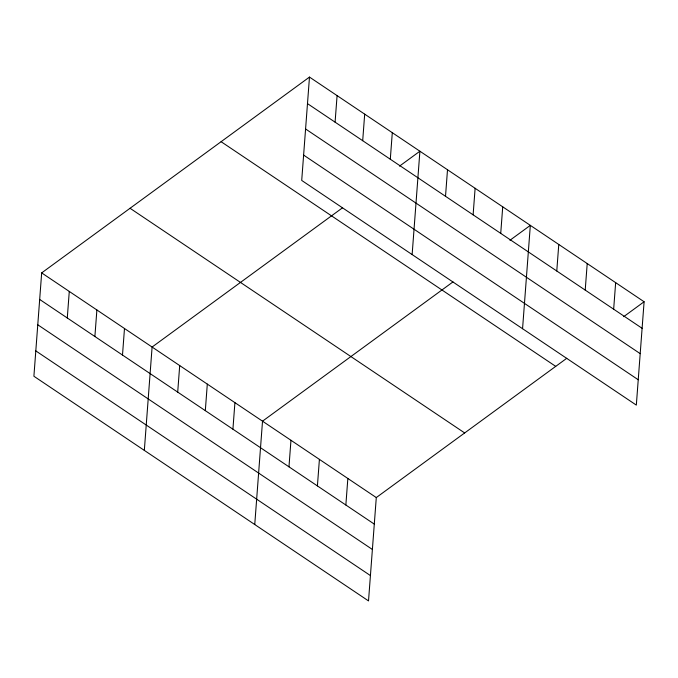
<?xml version="1.0" encoding="UTF-8"?>
<svg xmlns="http://www.w3.org/2000/svg" width="678" height="678" viewBox="0 0 678 678"><rect width="100%" height="100%" fill="white"/><g stroke="black" fill="none" stroke-linecap="round" stroke-linejoin="round"><path stroke-width="1.02" d="M309.482 77.08L301.71 180.433L636.328 405.105L644.1 301.752L309.482 77.08L41.672 272.895L33.9 376.248L368.518 600.92L376.29 497.567L566.774 358.289M67.283 317.974L69.275 291.43M94.886 336.508L96.886 309.965M122.498 355.043L124.489 328.499M144.329 450.387L152.101 347.034L342.576 207.765M177.704 392.113L179.704 365.569M205.315 410.648L207.307 384.104M232.918 429.182L234.919 402.639M254.75 524.535L262.522 421.174L452.997 281.904M288.972 466.82L290.964 440.276M335.085 122.159L337.085 95.615M317.414 485.914L319.406 459.37M362.696 140.693L364.688 114.15M345.856 505.008L347.848 478.465M390.299 159.228L392.299 132.685M412.131 254.581L419.902 151.219L399.512 166.135M445.514 196.298L447.505 169.754M473.117 214.833L475.117 188.289M500.728 233.376L502.72 206.832M522.56 328.72L530.332 225.367L509.932 240.275M556.774 271.005L558.774 244.461M585.216 290.099L587.216 263.556M613.658 309.202L615.658 282.658M623.709 316.66L644.1 301.752M307.481 103.624L642.108 328.296M305.575 128.973L640.202 353.645M303.608 155.084L638.235 379.756M221.104 141.702L555.723 366.374M130.049 208.273L464.667 432.945M41.672 272.895L376.29 497.567M39.671 299.439L374.298 524.111M37.773 324.787L372.392 549.46M35.807 350.899L370.425 575.571"/></g></svg>
